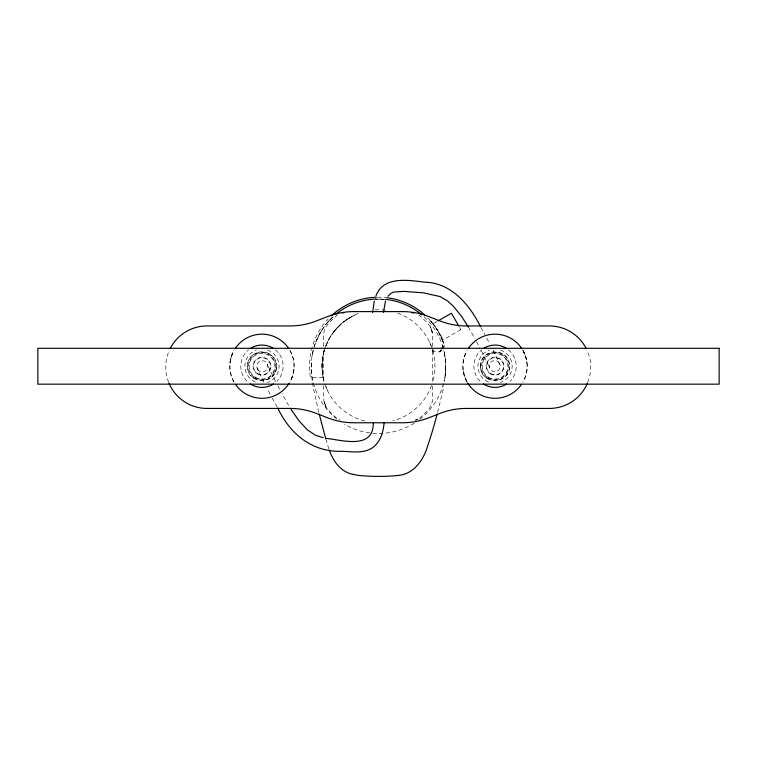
<?xml version="1.0" encoding="UTF-8"?>
<svg xmlns="http://www.w3.org/2000/svg" width="757" height="757" viewBox="0 0 757 757"><rect width="100%" height="100%" fill="white"/><g stroke="black" fill="none" stroke-linecap="round" stroke-linejoin="round"><path stroke-width="0.57" stroke-dasharray="3.79 2.84" d="M276.409 367.268C278.548 348.816 248.078 346.687 247.511 365.186C245.363 384.414 277.582 385.455 276.447 365.934M311.354 362.754L311.345 369.492M445.646 369.7L445.39 359.443L443.763 350.084M324.384 350.34C321.413 360.077 321.299 370.627 323.845 380.468C321.242 370.201 321.479 359.234 324.677 349.128M480.553 365.934C480.108 348.211 509.007 347.52 509.489 365.186C511.647 384.556 479.418 385.36 480.553 365.934L480.591 367.268M444.946 376.513C446.062 367.694 445.996 358.638 443.668 350.018M293.858 369.482L292.732 375.226L290.574 380.676M230.071 362.982L231.197 357.228L233.345 351.787L232.125 354.503M313.256 350.217L311.979 356.452L313.275 349.98M230.507 360.029L231.197 357.228M437.65 412.338L442.977 390.196A112.916 112.916 0 0 0 443.857 385.777M314.155 346.734L315.574 342.552M275.056 372.359L275.595 371.091M440.867 349.791L439.883 351.768L437.622 352.062A6.52 6.52 0 0 1 433.165 349.904M441.359 348.807L443.801 343.867L443.176 342.107M321.763 330.166L315.783 342.003L320.069 332.976L325.718 324.583M506.802 374.601L507.616 373.352M441.303 349.895L439.883 351.768L441.918 350.595M442.003 348.958L444.122 346.157M333.629 331.935L343.441 321.962L354.56 315.082C341.152 321.356 330.402 333.042 325.406 346.99L330.468 336.515L337.414 327.488M330.156 319.511L325.567 324.781L333.506 316.312M442.041 349.857L439.883 351.768A6.264 6.264 0 0 0 442.372 350.15M345.656 320.287L350.784 317.022M460.871 329.607L442.457 340.272L443.801 343.867A6.264 6.264 0 0 1 443.933 347.387M437.054 321.46L432.957 323.816L429.304 319.501L433.051 323.939M415.366 420.305L417.221 419.435M415.271 420.05L418.138 419M375.623 299.204L384.244 299.318M323.144 377.421L310.389 377.421A69.029 69.029 0 0 1 328.245 318.915M384.414 299.441L375.235 299.081A67.231 67.231 0 0 1 384.376 299.252M434.329 325.642L433.345 324.318L434.565 325.964M436.221 328.387L437.66 330.667M436.287 328.481L437.716 330.762M459.631 327.459L460.89 329.636M468.356 326.958L474.913 338.786M288.644 405.506L282.087 393.678M277.204 407.105L272.208 397.993M480.941 327.374L484.792 334.462M476.494 341.7L480.156 348.542M486.789 338.171L489.561 343.366M279.56 389.003L276.844 383.913M270.211 394.293L267.439 389.098M439.041 333.08L440.328 335.531M439.107 333.184L440.612 336.117M481.443 350.983L489.968 368.508M275.557 381.481L267.032 363.956M493.167 350.236L499.961 364.666M263.833 382.228L257.039 367.798M429.654 342.287L431.679 347.208M327.346 390.167L325.406 385.474M524.875 354.503L523.655 351.787L525.803 357.228L526.929 362.982M466.426 380.676L464.268 375.226L463.142 369.482M441.568 338.19L443.082 341.852M441.662 338.398L442.287 339.855A69.029 69.029 0 0 0 427.837 317.959M481.405 371.091L481.944 372.359M168.622 382.361L166.862 377.317A23.732 23.732 0 0 1 166.379 375.075L166.313 374.658A54.495 54.495 0 0 1 165.811 367.902L165.764 365.593A41.238 41.238 0 0 1 169.388 350.217M442.391 340.111L443.801 343.867M328.888 448.996L326.201 440.262M442.883 347.037L442.296 345.003L443.394 349.015M489.391 366.814L489.665 367.76L489.391 366.814A5.81 5.81 0 0 1 489.363 366.01A5.45 5.45 0 0 1 498.664 362.007M267.609 365.65L267.335 364.694L267.609 365.65A5.81 5.81 0 0 1 267.637 366.445A5.45 5.45 0 0 1 258.336 370.457M318.782 412.385L313.786 389.987A116.824 116.824 0 0 1 311.212 366.227M322.094 363.445L322.132 369.662M432.597 346.564L432.597 335.692A17.572 17.572 0 0 0 428.443 324.346A65.897 65.897 0 0 0 420.665 316.577A17.572 17.572 0 0 0 418.801 315.186M432.597 351.097L432.597 381.973M432.597 386.004L432.597 398.097A17.572 17.572 0 0 1 428.443 409.442A65.897 65.897 0 0 1 420.665 417.221A17.572 17.572 0 0 1 416.076 420.021M323.646 346.365L323.646 335.692A17.572 17.572 0 0 1 327.8 324.346A65.897 65.897 0 0 1 335.569 316.577A17.572 17.572 0 0 1 337.452 315.186M323.646 350.529L323.646 381.216M323.646 385.71L323.646 398.097A17.572 17.572 0 0 0 327.8 409.442A65.897 65.897 0 0 0 335.569 417.221A17.572 17.572 0 0 0 340.167 420.021M500.491 350.018A17.099 17.099 0 0 1 500.604 382.408M488.53 382.048A17.099 17.099 0 0 1 489.476 350.056M267.42 350.018A17.099 17.099 0 0 1 267.524 382.408M255.459 382.048A17.099 17.099 0 0 1 256.396 350.056M289.846 350.103A32.21 32.21 0 0 1 289.912 382.238M234.083 382.361A32.21 32.21 0 0 1 234.008 350.226M290.082 350.841A32.059 32.059 0 0 1 289.6 382.474M233.847 381.623A32.059 32.059 0 0 1 234.329 349.989M522.992 350.226A32.21 32.21 0 0 1 522.917 382.361M467.088 382.238A32.21 32.21 0 0 1 467.154 350.103M522.671 349.989A32.059 32.059 0 0 1 523.153 381.623M467.4 382.474A32.059 32.059 0 0 1 466.918 350.841M397.737 313.133A56.472 56.472 0 0 1 432.692 382.143M431.594 385.474A56.472 56.472 0 0 1 392.732 420.883M364.846 421.034A56.472 56.472 0 0 1 359.253 313.133M375.065 309.859A56.472 56.472 0 0 1 386.448 310.313M424.204 316.918A67.231 67.231 0 0 1 419.529 419.492M414.325 423.125A67.231 67.231 0 0 1 344.397 424.175M336.856 419.009A67.231 67.231 0 0 1 334.13 315.716M445.769 367.154A112.916 112.916 0 0 1 444.586 381.405M432.985 323.864A9.472 0.558 57.8 0 1 440.735 335.228A9.472 0.558 57.8 0 1 440.716 336.969M377.336 297.217A69.029 69.029 0 0 1 385.739 297.586M275.311 349.781A21.187 21.187 0 0 1 276.939 381.206M246.981 381.206A21.187 21.187 0 0 1 248.608 349.781M508.392 349.781A21.187 21.187 0 0 1 510.019 381.206M480.061 381.206A21.187 21.187 0 0 1 481.689 349.781M587.773 382.323A41.238 41.238 0 0 0 590.621 368.782L590.592 366.464A54.485 54.485 0 0 0 590.1 359.717L590.006 359.31A23.779 23.779 0 0 0 589.523 357.058L587.423 351.182A41.238 41.238 0 0 0 586.997 350.226M498.541 362.13A5.564 5.564 0 0 1 497.235 371.138A5.564 5.564 0 0 1 489.192 366.852M258.459 370.334A5.564 5.564 0 0 1 259.765 361.316A5.564 5.564 0 0 1 267.808 365.612M431.528 329.655L430.222 326.873L432.323 332.616L431.528 329.655M326.021 406.916L323.92 401.172L326.021 406.916M433.155 351.996L431.906 347.983L433.155 351.996M488.606 377.365A12.86 12.86 0 0 0 507.9 366.227A12.86 12.86 0 0 0 488.606 355.099A12.86 12.86 0 0 0 488.606 377.365M490.754 373.655A8.573 8.573 0 0 0 503.613 366.227A8.573 8.573 0 0 0 490.754 358.809A8.573 8.573 0 0 0 490.754 373.655M488.312 377.875A13.446 13.446 0 0 0 508.486 366.227A13.446 13.446 0 0 0 488.312 354.588A13.446 13.446 0 0 0 488.312 377.875M255.535 377.365A12.86 12.86 0 0 0 274.819 366.227A12.86 12.86 0 0 0 255.535 355.099A12.86 12.86 0 0 0 255.535 377.365M257.673 373.655A8.573 8.573 0 0 0 270.533 366.227A8.573 8.573 0 0 0 257.673 358.809A8.573 8.573 0 0 0 257.673 373.655M255.241 377.875A13.446 13.446 0 0 0 275.406 366.227A13.446 13.446 0 0 0 255.241 354.588A13.446 13.446 0 0 0 255.241 377.875M253.879 378.169A14.411 14.411 0 0 0 276.343 367.268A14.411 14.411 0 0 0 255.667 353.264A14.411 14.411 0 0 0 253.879 378.169M490.082 373.646A8.923 8.923 0 0 0 503.935 366.814A8.923 8.923 0 0 0 491.094 358.231A8.923 8.923 0 0 0 490.082 373.646M487.584 378.566A14.411 14.411 0 0 0 509.452 366.52A14.411 14.411 0 0 0 488.085 353.604A14.411 14.411 0 0 0 487.584 378.566M257.229 373.788A8.923 8.923 0 0 0 270.874 366.558A8.923 8.923 0 0 0 257.787 358.345A8.923 8.923 0 0 0 257.229 373.788"/><path stroke-width="1.14" d="M372.652 312.414L374.28 301.087M383.43 312.414L385.493 301.116M384.159 422.397C383.458 430.638 381.301 439.382 375.254 445.409C366.473 454.285 352.8 451.645 341.625 451.304C312.092 452.184 290.026 433.998 277.772 408.118M373.286 423.191C373.343 449.469 343.347 440.394 326.598 438.407M437.177 414.126L433.742 426.503A496.488 496.488 0 0 1 427.364 446.885C423.267 460.294 413.417 474.27 398.277 475.396M375.983 295.892C383.25 275.803 408.174 280.166 424.791 282.181C451.144 282.749 469.472 304.588 480.364 326.362M387.991 296.205L390.953 293.338L393.725 292.051L403.812 291.388L423.305 292.836L440.186 296.583L447.766 301.116L453.717 306.632L461.59 316.426L468.356 326.958M438.085 320.873L451.399 313.209L458.818 326.059M270.334 408.43L206.973 408.43A41.238 41.238 0 0 1 168.962 383.184M270.609 408.43L290.082 408.43A71.707 71.707 0 0 1 316.142 413.322L327.79 417.873A71.707 71.707 0 0 0 353.85 422.766L402.535 422.766A71.707 71.707 0 0 0 428.585 417.873L440.243 413.322A71.707 71.707 0 0 1 466.293 408.43L549.412 408.43A41.238 41.238 0 0 0 587.423 383.184M323.173 437.66L315.338 435.218L307.191 429.654L298.892 420.703L290.385 408.335M329.248 450.055C332.039 457.824 336.401 465.413 343.29 470.229A28.047 28.047 0 0 0 349.781 473.579L357.181 475.245A200.009 200.009 0 0 0 398.277 475.443M325.87 439.145L319.227 414.193M411.638 312.565A17.572 17.572 0 0 1 413.899 313.02M342.344 313.02A17.572 17.572 0 0 1 344.605 312.565M289.07 383.345A32.059 32.059 0 0 1 235.578 384.442M235.427 348.239A32.059 32.059 0 0 1 288.341 348.012M521.422 384.442A32.059 32.059 0 0 1 467.93 383.345M468.659 348.012A32.059 32.059 0 0 1 521.573 348.239M335.578 314.486A67.231 67.231 0 0 1 375.235 299.081M385.389 299.346A67.231 67.231 0 0 1 421.744 314.751M331.301 315.868A69.029 69.029 0 0 1 376.305 297.236M386.799 297.709A69.029 69.029 0 0 1 424.762 315.007M273.551 383.96A21.187 21.187 0 0 1 250.368 383.96M250.368 348.504A21.187 21.187 0 0 1 273.551 348.504M506.632 383.96A21.187 21.187 0 0 1 483.449 383.96M483.449 348.504A21.187 21.187 0 0 1 506.632 348.504M170.297 348.343A41.238 41.238 0 0 1 206.973 325.955L290.082 325.945A71.707 71.707 0 0 0 316.142 321.044L327.79 316.502A71.707 71.707 0 0 1 353.85 311.6L402.535 311.6A71.707 71.707 0 0 1 428.585 316.502L440.243 321.044A71.707 71.707 0 0 0 466.293 325.945L549.412 325.945A41.238 41.238 0 0 1 586.088 348.343M719.15 348.305L37.85 348.305L37.85 384.159L719.15 384.159L719.15 348.305"/></g></svg>
